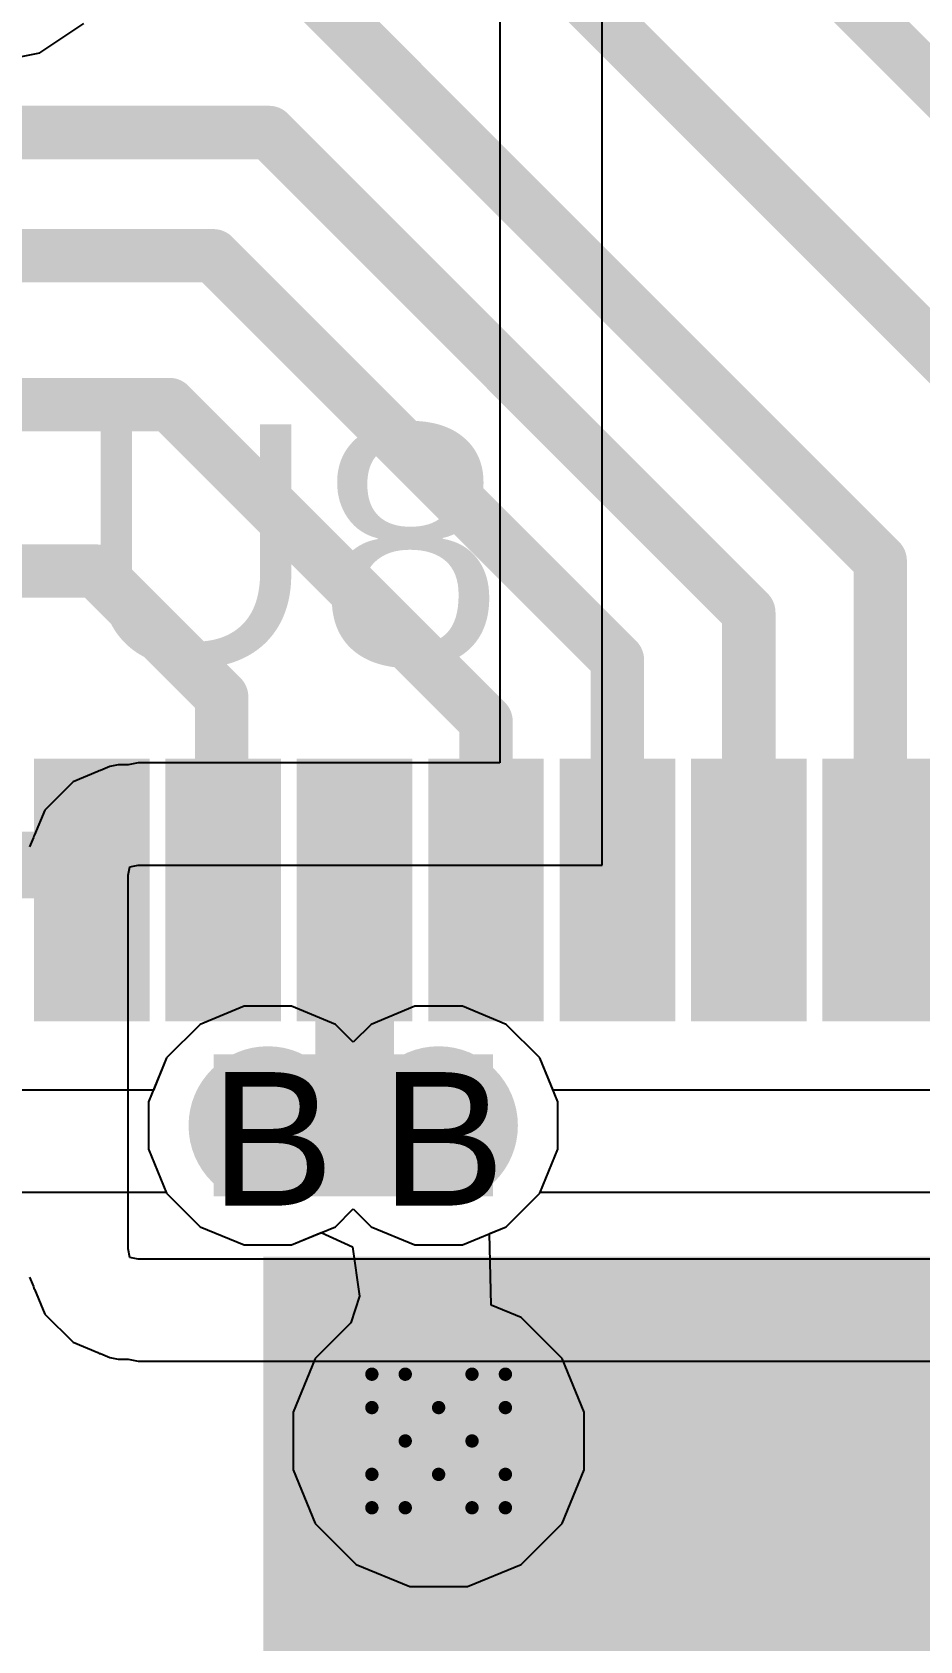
# Model space of a CAD drawing. Header units: inches. Extents: x 0 to 5379, y 0 to 5429.
# Drawn here: x 99.53 to 102.91, y 89 to 95.12 of the extents above; entities that cross this region are included whole.
import ezdxf

# ---------------------------------------------------------------- set-up
doc = ezdxf.new("R2010")
doc.units = ezdxf.units.IN
for name, color, linetype in [('Bottom Layer', 5, 'Continuous'), ('Bottom Solder', 6, 'Continuous'), ('Drill Drawing', 1, 'Continuous'), ('GND01', 16, 'Continuous'), ('GND02', 76, 'Continuous'), ('PWR', 156, 'Continuous'), ('SIG 01', 90, 'Continuous'), ('Top Layer', 1, 'Continuous'), ('Top Overlay', 2, 'Continuous'), ('Top Paste', 8, 'Continuous'), ('Top Solder', 216, 'Continuous'), ('Via Holes', 16, 'Continuous')]:
    doc.layers.add(name, color=color, linetype=linetype)
doc.styles.add('Arial', font='', dxfattribs={"height": 0.2})
doc.styles.get('Arial').set_extended_font_data('Arial')

# ---------------------------------------------------------------- blocks, each defined once
blk = doc.blocks.new('64_VFQFPN_9X9_147')
at = {"layer": 'Top Layer'}
for points in [[(-3.904, 4.9258), (-3.604, 4.9258), (-3.604, 4.0658), (-3.904, 4.0658)], [(-3.404, 4.9258), (-3.104, 4.9258), (-3.104, 4.0658), (-3.404, 4.0658)], [(-2.904, 4.9258), (-2.604, 4.9258), (-2.604, 4.0658), (-2.904, 4.0658)], [(-2.404, 4.9258), (-2.104, 4.9258), (-2.104, 4.0658), (-2.404, 4.0658)], [(-1.904, 4.9258), (-1.604, 4.9258), (-1.604, 4.0658), (-1.904, 4.0658)], [(-1.404, 4.9258), (-1.104, 4.9258), (-1.104, 4.0658), (-1.404, 4.0658)], [(-0.904, 4.9258), (-0.604, 4.9258), (-0.604, 4.0658), (-0.904, 4.0658)], [(-3, 3), (3, 3), (3, -3), (-3, -3)]]:
    blk.add_hatch(color=1, dxfattribs=at).paths.add_polyline_path(points)
at = {"layer": 'Top Paste'}
for points in [[(-3.904, 4.9258), (-3.604, 4.9258), (-3.604, 4.0658), (-3.904, 4.0658)], [(-3.404, 4.9258), (-3.104, 4.9258), (-3.104, 4.0658), (-3.404, 4.0658)], [(-2.904, 4.9258), (-2.604, 4.9258), (-2.604, 4.0658), (-2.904, 4.0658)], [(-2.404, 4.9258), (-2.104, 4.9258), (-2.104, 4.0658), (-2.404, 4.0658)], [(-1.904, 4.9258), (-1.604, 4.9258), (-1.604, 4.0658), (-1.904, 4.0658)], [(-1.404, 4.9258), (-1.104, 4.9258), (-1.104, 4.0658), (-1.404, 4.0658)], [(-0.904, 4.9258), (-0.604, 4.9258), (-0.604, 4.0658), (-0.904, 4.0658)]]:
    blk.add_hatch(color=8, dxfattribs=at).paths.add_polyline_path(points)
at = {"layer": 'Top Solder'}
for points in [[(-3.974, 4.9958), (-3.534, 4.9958), (-3.534, 3.9958), (-3.974, 3.9958)], [(-3.474, 4.9958), (-3.034, 4.9958), (-3.034, 3.9958), (-3.474, 3.9958)], [(-2.974, 4.9958), (-2.534, 4.9958), (-2.534, 3.9958), (-2.974, 3.9958)], [(-2.474, 4.9958), (-2.034, 4.9958), (-2.034, 3.9958), (-2.474, 3.9958)], [(-1.974, 4.9958), (-1.534, 4.9958), (-1.534, 3.9958), (-1.974, 3.9958)], [(-1.474, 4.9958), (-1.034, 4.9958), (-1.034, 3.9958), (-1.474, 3.9958)], [(-0.974, 4.9958), (-0.534, 4.9958), (-0.534, 3.9958), (-0.974, 3.9958)], [(-3.1016, 3.1016), (3.1016, 3.1016), (3.1016, -3.1016), (-3.1016, -3.1016)]]:
    blk.add_hatch(color=216, dxfattribs=at).paths.add_polyline_path(points)

msp = doc.modelspace()

# ---------------------------------------------------------------- hatches: boundary and pattern name
at = {"layer": 'Bottom Layer'}
h = msp.add_hatch(color=5, dxfattribs=at)
edge = h.paths.add_edge_path()
edge.add_arc((100.4298, 90.9572), 0.2, 0, 360)
h = msp.add_hatch(color=5, dxfattribs=at)
edge = h.paths.add_edge_path()
edge.add_arc((101.0798, 90.9572), 0.2, 0, 360)
h = msp.add_hatch(color=5, dxfattribs=at)
edge = h.paths.add_edge_path()
edge.add_arc((101.0798, 89.7572), 0.3, 0, 360)
at = {"layer": 'Bottom Solder'}
h = msp.add_hatch(color=6, dxfattribs=at)
edge = h.paths.add_edge_path()
edge.add_arc((100.4298, 90.9572), 0.3016, 0, 360)
h = msp.add_hatch(color=6, dxfattribs=at)
edge = h.paths.add_edge_path()
edge.add_arc((101.0798, 90.9572), 0.3016, 0, 360)
h = msp.add_hatch(color=6, dxfattribs=at)
edge = h.paths.add_edge_path()
edge.add_arc((101.0798, 89.7572), 0.4016, 0, 360)
at = {"layer": 'GND01'}
h = msp.add_hatch(color=16, dxfattribs=at)
edge = h.paths.add_edge_path()
edge.add_arc((100.4298, 90.9572), 0.2, 0, 360)
h = msp.add_hatch(color=16, dxfattribs=at)
edge = h.paths.add_edge_path()
edge.add_arc((101.0798, 90.9572), 0.2, 0, 360)
h = msp.add_hatch(color=16, dxfattribs=at)
edge = h.paths.add_edge_path()
edge.add_arc((101.0798, 89.7572), 0.3, 0, 360)
at = {"layer": 'GND02'}
h = msp.add_hatch(color=76, dxfattribs=at)
edge = h.paths.add_edge_path()
edge.add_arc((100.4298, 90.9572), 0.2, 0, 360)
h = msp.add_hatch(color=76, dxfattribs=at)
edge = h.paths.add_edge_path()
edge.add_arc((101.0798, 90.9572), 0.2, 0, 360)
h = msp.add_hatch(color=76, dxfattribs=at)
edge = h.paths.add_edge_path()
edge.add_arc((101.0798, 89.7572), 0.3, 0, 360)
at = {"layer": 'PWR'}
h = msp.add_hatch(color=156, dxfattribs=at)
edge = h.paths.add_edge_path()
edge.add_arc((100.4298, 90.9572), 0.2, 0, 360)
h = msp.add_hatch(color=156, dxfattribs=at)
edge = h.paths.add_edge_path()
edge.add_arc((101.0798, 90.9572), 0.2, 0, 360)
h = msp.add_hatch(color=156, dxfattribs=at)
edge = h.paths.add_edge_path()
edge.add_arc((101.0798, 89.7572), 0.3, 0, 360)
at = {"layer": 'SIG 01'}
h = msp.add_hatch(color=90, dxfattribs=at)
edge = h.paths.add_edge_path()
edge.add_arc((100.4298, 90.9572), 0.2, 0, 360)
h = msp.add_hatch(color=90, dxfattribs=at)
edge = h.paths.add_edge_path()
edge.add_arc((101.0798, 90.9572), 0.2, 0, 360)
h = msp.add_hatch(color=90, dxfattribs=at)
edge = h.paths.add_edge_path()
edge.add_arc((101.0798, 89.7572), 0.3, 0, 360)
at = {"layer": 'Top Layer'}
for points in [[(100.61, 90.688), (100.91, 90.688), (100.91, 92.283), (100.61, 92.283)], [(100.2238, 90.688), (101.2862, 90.688), (101.2862, 91.2284), (100.2238, 91.2284)]]:
    msp.add_hatch(color=1, dxfattribs=at).paths.add_polyline_path(points)
h = msp.add_hatch(color=1, dxfattribs=at)
edge = h.paths.add_edge_path()
edge.add_arc((100.4298, 90.9572), 0.2, 0, 360)
h = msp.add_hatch(color=1, dxfattribs=at)
edge = h.paths.add_edge_path()
edge.add_arc((101.0798, 90.9572), 0.2, 0, 360)
h = msp.add_hatch(color=1, dxfattribs=at)
edge = h.paths.add_edge_path()
edge.add_arc((101.0798, 89.7572), 0.3, 0, 360)
at = {"layer": 'Top Solder'}
h = msp.add_hatch(color=216, dxfattribs=at)
edge = h.paths.add_edge_path()
edge.add_arc((100.4298, 90.9572), 0.3016, 0, 360)
h = msp.add_hatch(color=216, dxfattribs=at)
edge = h.paths.add_edge_path()
edge.add_arc((101.0798, 90.9572), 0.3016, 0, 360)
h = msp.add_hatch(color=216, dxfattribs=at)
edge = h.paths.add_edge_path()
edge.add_arc((101.0798, 89.7572), 0.4016, 0, 360)
at = {"layer": 'Via Holes'}
h = msp.add_hatch(color=7, dxfattribs=at)
edge = h.paths.add_edge_path()
edge.add_arc((100.4298, 90.9572), 0.1, 0, 360)
h = msp.add_hatch(color=7, dxfattribs=at)
edge = h.paths.add_edge_path()
edge.add_arc((101.0798, 90.9572), 0.1, 0, 360)
h = msp.add_hatch(color=7, dxfattribs=at)
edge = h.paths.add_edge_path()
edge.add_arc((101.0798, 89.7572), 0.15, 0, 360)

# ---------------------------------------------------------------- linework, layer by layer
at = {"layer": 'Bottom Layer'}
for p, q in [((100.3395, 91.4112), (100.1726, 91.3421)), ((100.5201, 91.4112), (100.3395, 91.4112)), ((100.687, 91.3421), (100.5201, 91.4112)), ((100.9895, 91.4112), (100.8226, 91.3421)), ((101.1701, 91.4112), (100.9895, 91.4112)), ((101.337, 91.3421), (101.1701, 91.4112)), ((100.1726, 91.3421), (100.0449, 91.2144)), ((100.7548, 91.2743), (100.687, 91.3421)), ((100.8226, 91.3421), (100.7548, 91.2743)), ((101.4647, 91.2144), (101.337, 91.3421)), ((100.0449, 91.2144), (99.9758, 91.0475)), ((101.5338, 91.0475), (101.4647, 91.2144)), ((99.9758, 91.0475), (99.9758, 90.8669)), ((101.5338, 90.8669), (101.5338, 91.0475)), ((99.9758, 90.8669), (100.0449, 90.7)), ((101.4647, 90.7), (101.5338, 90.8669)), ((100.0449, 90.7), (100.1726, 90.5723)), ((101.337, 90.5723), (101.4647, 90.7)), ((100.687, 90.5723), (100.7548, 90.6401)), ((100.7548, 90.6401), (100.8226, 90.5723)), ((100.1726, 90.5723), (100.3395, 90.5032)), ((100.5201, 90.5032), (100.687, 90.5723)), ((100.8226, 90.5723), (100.9895, 90.5032)), ((101.1701, 90.5032), (101.337, 90.5723)), ((100.3395, 90.5032), (100.5201, 90.5032)), ((100.9895, 90.5032), (101.1701, 90.5032))]:
    msp.add_line(p, q, dxfattribs=at)
at = {"layer": 'Drill Drawing'}
for points in [[(100.8258, 89.8842, 0.0508, 0.0508, 0), (100.8258, 90.0112, 0.0508, 0.0508, 0)], [(100.8258, 90.0112, 0.0508, 0.0508, 0), (100.9528, 90.0112, 0.0508, 0.0508, 0)], [(100.9528, 90.0112, 0.0508, 0.0508, 0), (101.0798, 89.8842, 0.0508, 0.0508, 0)], [(101.0798, 89.8842, 0.0508, 0.0508, 0), (101.2068, 90.0112, 0.0508, 0.0508, 0)], [(101.2068, 90.0112, 0.0508, 0.0508, 0), (101.3338, 90.0112, 0.0508, 0.0508, 0)], [(101.3338, 89.8842, 0.0508, 0.0508, 0), (101.3338, 90.0112, 0.0508, 0.0508, 0)], [(100.8258, 89.8842, 0.0508, 0.0508, 0), (100.9528, 89.7572, 0.0508, 0.0508, 0)], [(101.2068, 89.7572, 0.0508, 0.0508, 0), (101.3338, 89.8842, 0.0508, 0.0508, 0)], [(100.8258, 89.6302, 0.0508, 0.0508, 0), (100.9528, 89.7572, 0.0508, 0.0508, 0)], [(101.2068, 89.7572, 0.0508, 0.0508, 0), (101.3338, 89.6302, 0.0508, 0.0508, 0)], [(100.8258, 89.5032, 0.0508, 0.0508, 0), (100.8258, 89.6302, 0.0508, 0.0508, 0)], [(100.9528, 89.5032, 0.0508, 0.0508, 0), (101.0798, 89.6302, 0.0508, 0.0508, 0)], [(101.0798, 89.6302, 0.0508, 0.0508, 0), (101.2068, 89.5032, 0.0508, 0.0508, 0)], [(101.3338, 89.5032, 0.0508, 0.0508, 0), (101.3338, 89.6302, 0.0508, 0.0508, 0)], [(100.8258, 89.5032, 0.0508, 0.0508, 0), (100.9528, 89.5032, 0.0508, 0.0508, 0)], [(101.2068, 89.5032, 0.0508, 0.0508, 0), (101.3338, 89.5032, 0.0508, 0.0508, 0)]]:
    msp.add_lwpolyline(points, format="xyseb", dxfattribs=at)
for points in [[(100.8131, 90.0112, 0.0254, 0.0254, 1), (100.8385, 90.0112, 0.0254, 0.0254, 1)], [(100.8131, 90.0112, 0.0254, 0.0254, 1), (100.8385, 90.0112, 0.0254, 0.0254, 1)], [(100.9401, 90.0112, 0.0254, 0.0254, 1), (100.9655, 90.0112, 0.0254, 0.0254, 1)], [(100.9401, 90.0112, 0.0254, 0.0254, 1), (100.9655, 90.0112, 0.0254, 0.0254, 1)], [(101.1941, 90.0112, 0.0254, 0.0254, 1), (101.2195, 90.0112, 0.0254, 0.0254, 1)], [(101.1941, 90.0112, 0.0254, 0.0254, 1), (101.2195, 90.0112, 0.0254, 0.0254, 1)], [(101.3211, 90.0112, 0.0254, 0.0254, 1), (101.3465, 90.0112, 0.0254, 0.0254, 1)], [(101.3211, 90.0112, 0.0254, 0.0254, 1), (101.3465, 90.0112, 0.0254, 0.0254, 1)], [(100.8131, 89.8842, 0.0254, 0.0254, 1), (100.8385, 89.8842, 0.0254, 0.0254, 1)], [(100.8131, 89.8842, 0.0254, 0.0254, 1), (100.8385, 89.8842, 0.0254, 0.0254, 1)], [(101.0671, 89.8842, 0.0254, 0.0254, 1), (101.0925, 89.8842, 0.0254, 0.0254, 1)], [(101.0671, 89.8842, 0.0254, 0.0254, 1), (101.0925, 89.8842, 0.0254, 0.0254, 1)], [(101.3211, 89.8842, 0.0254, 0.0254, 1), (101.3465, 89.8842, 0.0254, 0.0254, 1)], [(101.3211, 89.8842, 0.0254, 0.0254, 1), (101.3465, 89.8842, 0.0254, 0.0254, 1)], [(100.9401, 89.7572, 0.0254, 0.0254, 1), (100.9655, 89.7572, 0.0254, 0.0254, 1)], [(100.9401, 89.7572, 0.0254, 0.0254, 1), (100.9655, 89.7572, 0.0254, 0.0254, 1)], [(101.1941, 89.7572, 0.0254, 0.0254, 1), (101.2195, 89.7572, 0.0254, 0.0254, 1)], [(101.1941, 89.7572, 0.0254, 0.0254, 1), (101.2195, 89.7572, 0.0254, 0.0254, 1)], [(100.8131, 89.6302, 0.0254, 0.0254, 1), (100.8385, 89.6302, 0.0254, 0.0254, 1)], [(100.8131, 89.6302, 0.0254, 0.0254, 1), (100.8385, 89.6302, 0.0254, 0.0254, 1)], [(101.0671, 89.6302, 0.0254, 0.0254, 1), (101.0925, 89.6302, 0.0254, 0.0254, 1)], [(101.0671, 89.6302, 0.0254, 0.0254, 1), (101.0925, 89.6302, 0.0254, 0.0254, 1)], [(101.3211, 89.6302, 0.0254, 0.0254, 1), (101.3465, 89.6302, 0.0254, 0.0254, 1)], [(101.3211, 89.6302, 0.0254, 0.0254, 1), (101.3465, 89.6302, 0.0254, 0.0254, 1)], [(100.8131, 89.5032, 0.0254, 0.0254, 1), (100.8385, 89.5032, 0.0254, 0.0254, 1)], [(100.8131, 89.5032, 0.0254, 0.0254, 1), (100.8385, 89.5032, 0.0254, 0.0254, 1)], [(100.9401, 89.5032, 0.0254, 0.0254, 1), (100.9655, 89.5032, 0.0254, 0.0254, 1)], [(100.9401, 89.5032, 0.0254, 0.0254, 1), (100.9655, 89.5032, 0.0254, 0.0254, 1)], [(101.1941, 89.5032, 0.0254, 0.0254, 1), (101.2195, 89.5032, 0.0254, 0.0254, 1)], [(101.1941, 89.5032, 0.0254, 0.0254, 1), (101.2195, 89.5032, 0.0254, 0.0254, 1)], [(101.3211, 89.5032, 0.0254, 0.0254, 1), (101.3465, 89.5032, 0.0254, 0.0254, 1)], [(101.3211, 89.5032, 0.0254, 0.0254, 1), (101.3465, 89.5032, 0.0254, 0.0254, 1)]]:
    msp.add_lwpolyline(points, format="xyseb", close=True, dxfattribs=at)
at = {"layer": 'GND01'}
for p, q in [((100.3395, 91.4112), (100.1726, 91.3421)), ((100.5201, 91.4112), (100.3395, 91.4112)), ((100.687, 91.3421), (100.5201, 91.4112)), ((100.9895, 91.4112), (100.8226, 91.3421)), ((101.1701, 91.4112), (100.9895, 91.4112)), ((101.337, 91.3421), (101.1701, 91.4112)), ((100.1726, 91.3421), (100.0449, 91.2144)), ((100.7548, 91.2743), (100.687, 91.3421)), ((100.8226, 91.3421), (100.7548, 91.2743)), ((101.4647, 91.2144), (101.337, 91.3421)), ((100.0449, 91.2144), (99.9758, 91.0475)), ((101.5338, 91.0475), (101.4647, 91.2144)), ((99.9758, 91.0475), (99.9758, 90.8669)), ((101.5338, 90.8669), (101.5338, 91.0475)), ((99.9758, 90.8669), (100.0449, 90.7)), ((101.4647, 90.7), (101.5338, 90.8669)), ((100.0449, 90.7), (100.1726, 90.5723)), ((101.337, 90.5723), (101.4647, 90.7)), ((100.687, 90.5723), (100.7548, 90.6401)), ((100.7548, 90.6401), (100.8226, 90.5723)), ((100.1726, 90.5723), (100.3395, 90.5032)), ((100.5201, 90.5032), (100.687, 90.5723)), ((100.8226, 90.5723), (100.9895, 90.5032)), ((101.1701, 90.5032), (101.337, 90.5723)), ((100.3395, 90.5032), (100.5201, 90.5032)), ((100.9895, 90.5032), (101.1701, 90.5032))]:
    msp.add_line(p, q, dxfattribs=at)
at = {"layer": 'GND02'}
for p, q in [((100.3395, 91.4112), (100.1726, 91.3421)), ((100.5201, 91.4112), (100.3395, 91.4112)), ((100.687, 91.3421), (100.5201, 91.4112)), ((100.9895, 91.4112), (100.8226, 91.3421)), ((101.1701, 91.4112), (100.9895, 91.4112)), ((101.337, 91.3421), (101.1701, 91.4112)), ((100.1726, 91.3421), (100.0449, 91.2144)), ((100.7548, 91.2743), (100.687, 91.3421)), ((100.8226, 91.3421), (100.7548, 91.2743)), ((101.4647, 91.2144), (101.337, 91.3421)), ((100.0449, 91.2144), (99.9758, 91.0475)), ((101.5338, 91.0475), (101.4647, 91.2144)), ((99.9758, 91.0475), (99.9758, 90.8669)), ((101.5338, 90.8669), (101.5338, 91.0475)), ((99.9758, 90.8669), (100.0449, 90.7)), ((101.4647, 90.7), (101.5338, 90.8669)), ((100.0449, 90.7), (100.1726, 90.5723)), ((101.337, 90.5723), (101.4647, 90.7)), ((100.687, 90.5723), (100.7548, 90.6401)), ((100.7548, 90.6401), (100.8226, 90.5723)), ((100.1726, 90.5723), (100.3395, 90.5032)), ((100.5201, 90.5032), (100.687, 90.5723)), ((100.8226, 90.5723), (100.9895, 90.5032)), ((101.1701, 90.5032), (101.337, 90.5723)), ((100.3395, 90.5032), (100.5201, 90.5032)), ((100.9895, 90.5032), (101.1701, 90.5032))]:
    msp.add_line(p, q, dxfattribs=at)
at = {"layer": 'PWR'}
for p, q in [((100.3395, 91.4112), (100.1726, 91.3421)), ((100.5201, 91.4112), (100.3395, 91.4112)), ((100.687, 91.3421), (100.5201, 91.4112)), ((100.9895, 91.4112), (100.8226, 91.3421)), ((101.1701, 91.4112), (100.9895, 91.4112)), ((101.337, 91.3421), (101.1701, 91.4112)), ((100.1726, 91.3421), (100.0449, 91.2144)), ((100.7548, 91.2743), (100.687, 91.3421)), ((100.8226, 91.3421), (100.7548, 91.2743)), ((101.4647, 91.2144), (101.337, 91.3421)), ((100.0449, 91.2144), (99.9942, 91.0919)), ((101.5154, 91.0919), (101.4647, 91.2144)), ((99.9942, 91.0919), (98.3287, 91.0919)), ((104.0563, 91.0919), (101.5154, 91.0919)), ((97.9402, 90.7034), (100.0435, 90.7034)), ((100.0435, 90.7034), (100.0449, 90.7)), ((100.0449, 90.7), (100.1726, 90.5723)), ((101.337, 90.5723), (101.4647, 90.7)), ((101.4647, 90.7), (101.4661, 90.7034)), ((101.4661, 90.7034), (104.4448, 90.7034)), ((100.1726, 90.5723), (100.3395, 90.5032)), ((101.2731, 90.5459), (101.337, 90.5723)), ((100.5201, 90.5032), (100.6325, 90.5498)), ((100.6325, 90.5498), (100.7522, 90.4961)), ((101.2802, 90.2739), (101.2731, 90.5459)), ((100.3395, 90.5032), (100.5201, 90.5032)), ((100.7522, 90.4961), (100.7788, 90.3082)), ((100.7788, 90.3082), (100.7453, 90.2062)), ((101.3936, 90.2269), (101.2802, 90.2739)), ((100.7453, 90.2062), (100.6101, 90.071)), ((101.5495, 90.071), (101.3936, 90.2269)), ((100.6101, 90.071), (100.5258, 89.8674)), ((101.6338, 89.8674), (101.5495, 90.071)), ((100.5258, 89.8674), (100.5258, 89.647)), ((101.6338, 89.647), (101.6338, 89.8674)), ((100.5258, 89.647), (100.6101, 89.4434)), ((101.5495, 89.4434), (101.6338, 89.647)), ((100.6101, 89.4434), (100.766, 89.2875)), ((101.3936, 89.2875), (101.5495, 89.4434)), ((100.766, 89.2875), (100.9696, 89.2032)), ((101.19, 89.2032), (101.3936, 89.2875)), ((100.9696, 89.2032), (101.19, 89.2032))]:
    msp.add_line(p, q, dxfattribs=at)
at = {"layer": 'SIG 01'}
for p, q in [((101.3131, 96.3103), (101.3131, 92.9539)), ((101.7016, 92.9539), (101.7016, 96.3103)), ((99.5618, 95.038), (99.7299, 95.1502)), ((99.3636, 94.9985), (99.5618, 95.038)), ((101.3131, 92.9539), (101.3131, 92.3365)), ((101.7016, 91.948), (101.7016, 92.9539)), ((99.783, 92.3037), (99.6887, 92.2647)), ((99.7878, 92.3069), (99.783, 92.3037)), ((99.7934, 92.308), (99.7878, 92.3069)), ((99.8288, 92.3227), (99.7934, 92.308)), ((99.8607, 92.329), (99.8288, 92.3227)), ((99.8989, 92.329), (99.8607, 92.329)), ((99.9365, 92.3365), (99.8989, 92.329)), ((101.3131, 92.3365), (99.9365, 92.3365)), ((99.6887, 92.2646), (99.5816, 92.1575)), ((99.6887, 92.2647), (99.6887, 92.2646)), ((99.5815, 92.1575), (99.5425, 92.0632)), ((99.5816, 92.1575), (99.5815, 92.1575)), ((99.5382, 92.0528), (99.5235, 92.0174)), ((99.5393, 92.0584), (99.5382, 92.0528)), ((99.5425, 92.0632), (99.5393, 92.0584)), ((99.8982, 91.9097), (99.9045, 91.9417)), ((99.9045, 91.9417), (99.9365, 91.948)), ((99.9365, 91.948), (101.7016, 91.948)), ((99.8982, 90.4877), (99.8982, 91.9097)), ((99.9045, 90.4557), (99.8982, 90.4877)), ((99.9365, 90.4494), (99.9045, 90.4557)), ((103.7715, 90.4494), (99.9365, 90.4494)), ((99.5235, 90.38), (99.5382, 90.3446)), ((99.5382, 90.3446), (99.5393, 90.339)), ((99.5393, 90.339), (99.5425, 90.3342)), ((99.5425, 90.3342), (99.5815, 90.2399)), ((99.5815, 90.2399), (99.5816, 90.2399)), ((99.5816, 90.2399), (99.6887, 90.1328)), ((99.6887, 90.1328), (99.6887, 90.1327)), ((99.6887, 90.1327), (99.783, 90.0937)), ((99.783, 90.0937), (99.7878, 90.0905)), ((99.7878, 90.0905), (99.7934, 90.0894)), ((99.7934, 90.0894), (99.8288, 90.0747)), ((99.8288, 90.0747), (99.8607, 90.0684)), ((99.8607, 90.0684), (99.8989, 90.0684)), ((99.8989, 90.0684), (99.9365, 90.0609)), ((99.9365, 90.0609), (103.7715, 90.0609))]:
    msp.add_line(p, q, dxfattribs=at)
at = {"layer": 'Top Layer'}
for points in [[(100.3044, 95.5614, 0.2032, 0.2032, 0), (102.76, 93.1058, 0.2032, 0.2032, 0)], [(101.3117, 95.5614, 0.2032, 0.2032, 0), (103.26, 93.6131, 0.2032, 0.2032, 0)], [(102.3208, 95.5614, 0.2032, 0.2032, 0), (103.76, 94.1222, 0.2032, 0.2032, 0)], [(99.4265, 94.735, 0.2032, 0.2032, 0), (100.4342, 94.735, 0.2032, 0.2032, 0)], [(100.4342, 94.735, 0.2032, 0.2032, 0), (102.26, 92.9092, 0.2032, 0.2032, 0)], [(98.9563, 94.2659, 0.2032, 0.2032, 0), (100.2226, 94.2659, 0.2032, 0.2032, 0)], [(100.2226, 94.2659, 0.2032, 0.2032, 0), (101.76, 92.7285, 0.2032, 0.2032, 0)], [(98.5137, 93.7, 0.2032, 0.2032, 0), (100.0553, 93.7, 0.2032, 0.2032, 0)], [(100.0553, 93.7, 0.2032, 0.2032, 0), (101.26, 92.4953, 0.2032, 0.2032, 0)], [(102.76, 91.853, 0.2032, 0.2032, 0), (102.76, 93.1058, 0.2032, 0.2032, 0)], [(98.1933, 93.0664, 0.2032, 0.2032, 0), (99.7759, 93.0664, 0.2032, 0.2032, 0)], [(99.7759, 93.0664, 0.2032, 0.2032, 0), (100.254, 92.5883, 0.2032, 0.2032, 0)], [(102.26, 91.853, 0.2032, 0.2032, 0), (102.26, 92.9092, 0.2032, 0.2032, 0)], [(101.76, 91.853, 0.2032, 0.2032, 0), (101.76, 92.7285, 0.2032, 0.2032, 0)], [(100.254, 91.859, 0.2032, 0.2032, 0), (100.254, 92.5883, 0.2032, 0.2032, 0)], [(101.26, 91.853, 0.2032, 0.2032, 0), (101.26, 92.4953, 0.2032, 0.2032, 0)], [(98.4722, 91.948, 0.254, 0.254, 0), (99.737, 91.948, 0.254, 0.254, 0)], [(99.7116, 91.948, 0.2032, 0.2032, 0), (99.76, 91.8996, 0.2032, 0.2032, 0)], [(99.76, 91.853, 0.2032, 0.2032, 0), (99.76, 91.8996, 0.2032, 0.2032, 0)], [(100.254, 91.859, 0.2032, 0.2032, 0), (100.26, 91.853, 0.2032, 0.2032, 0)]]:
    msp.add_lwpolyline(points, format="xyseb", dxfattribs=at)
for points in [[(100.3834, 94.735, 0.1016, 0.1016, 1), (100.485, 94.735, 0.1016, 0.1016, 1)], [(100.3834, 94.735, 0.1016, 0.1016, 1), (100.485, 94.735, 0.1016, 0.1016, 1)], [(100.1718, 94.2659, 0.1016, 0.1016, 1), (100.2734, 94.2659, 0.1016, 0.1016, 1)], [(100.1718, 94.2659, 0.1016, 0.1016, 1), (100.2734, 94.2659, 0.1016, 0.1016, 1)], [(100.0045, 93.7, 0.1016, 0.1016, 1), (100.1061, 93.7, 0.1016, 0.1016, 1)], [(100.0045, 93.7, 0.1016, 0.1016, 1), (100.1061, 93.7, 0.1016, 0.1016, 1)], [(102.7092, 93.1058, 0.1016, 0.1016, 1), (102.8108, 93.1058, 0.1016, 0.1016, 1)], [(102.7092, 93.1058, 0.1016, 0.1016, 1), (102.8108, 93.1058, 0.1016, 0.1016, 1)], [(99.7251, 93.0664, 0.1016, 0.1016, 1), (99.8267, 93.0664, 0.1016, 0.1016, 1)], [(99.7251, 93.0664, 0.1016, 0.1016, 1), (99.8267, 93.0664, 0.1016, 0.1016, 1)], [(102.2092, 92.9092, 0.1016, 0.1016, 1), (102.3108, 92.9092, 0.1016, 0.1016, 1)], [(102.2092, 92.9092, 0.1016, 0.1016, 1), (102.3108, 92.9092, 0.1016, 0.1016, 1)], [(101.7092, 92.7285, 0.1016, 0.1016, 1), (101.8108, 92.7285, 0.1016, 0.1016, 1)], [(101.7092, 92.7285, 0.1016, 0.1016, 1), (101.8108, 92.7285, 0.1016, 0.1016, 1)], [(100.2032, 92.5883, 0.1016, 0.1016, 1), (100.3048, 92.5883, 0.1016, 0.1016, 1)], [(100.2032, 92.5883, 0.1016, 0.1016, 1), (100.3048, 92.5883, 0.1016, 0.1016, 1)], [(101.2092, 92.4953, 0.1016, 0.1016, 1), (101.3108, 92.4953, 0.1016, 0.1016, 1)], [(101.2092, 92.4953, 0.1016, 0.1016, 1), (101.3108, 92.4953, 0.1016, 0.1016, 1)], [(99.6735, 91.948, 0.127, 0.127, 1), (99.8005, 91.948, 0.127, 0.127, 1)], [(99.6608, 91.948, 0.1016, 0.1016, 1), (99.7624, 91.948, 0.1016, 0.1016, 1)], [(99.7092, 91.8996, 0.1016, 0.1016, 1), (99.8108, 91.8996, 0.1016, 0.1016, 1)], [(99.7092, 91.8996, 0.1016, 0.1016, 1), (99.8108, 91.8996, 0.1016, 0.1016, 1)], [(99.7092, 91.853, 0.1016, 0.1016, 1), (99.8108, 91.853, 0.1016, 0.1016, 1)], [(100.2032, 91.859, 0.1016, 0.1016, 1), (100.3048, 91.859, 0.1016, 0.1016, 1)], [(100.2032, 91.859, 0.1016, 0.1016, 1), (100.3048, 91.859, 0.1016, 0.1016, 1)], [(100.2092, 91.853, 0.1016, 0.1016, 1), (100.3108, 91.853, 0.1016, 0.1016, 1)], [(101.2092, 91.853, 0.1016, 0.1016, 1), (101.3108, 91.853, 0.1016, 0.1016, 1)], [(101.7092, 91.853, 0.1016, 0.1016, 1), (101.8108, 91.853, 0.1016, 0.1016, 1)], [(102.2092, 91.853, 0.1016, 0.1016, 1), (102.3108, 91.853, 0.1016, 0.1016, 1)], [(102.7092, 91.853, 0.1016, 0.1016, 1), (102.8108, 91.853, 0.1016, 0.1016, 1)]]:
    msp.add_lwpolyline(points, format="xyseb", close=True, dxfattribs=at)

# ---------------------------------------------------------------- block references
msp.add_blockref('64_VFQFPN_9X9_147', (103.514, 87.3572))

# ---------------------------------------------------------------- texts
at = {"layer": 'Drill Drawing', "style": 'Arial'}
for p in [(100.2097, 90.6525), (100.8597, 90.6525)]:
    msp.add_text('B', height=0.508, dxfattribs=at).set_placement(p)
at = {"layer": 'Top Overlay', "style": 'Arial'}
msp.add_text('U8', height=0.9144, dxfattribs=at).set_placement((99.6952, 92.7101))

doc.saveas('drawing.dxf')
